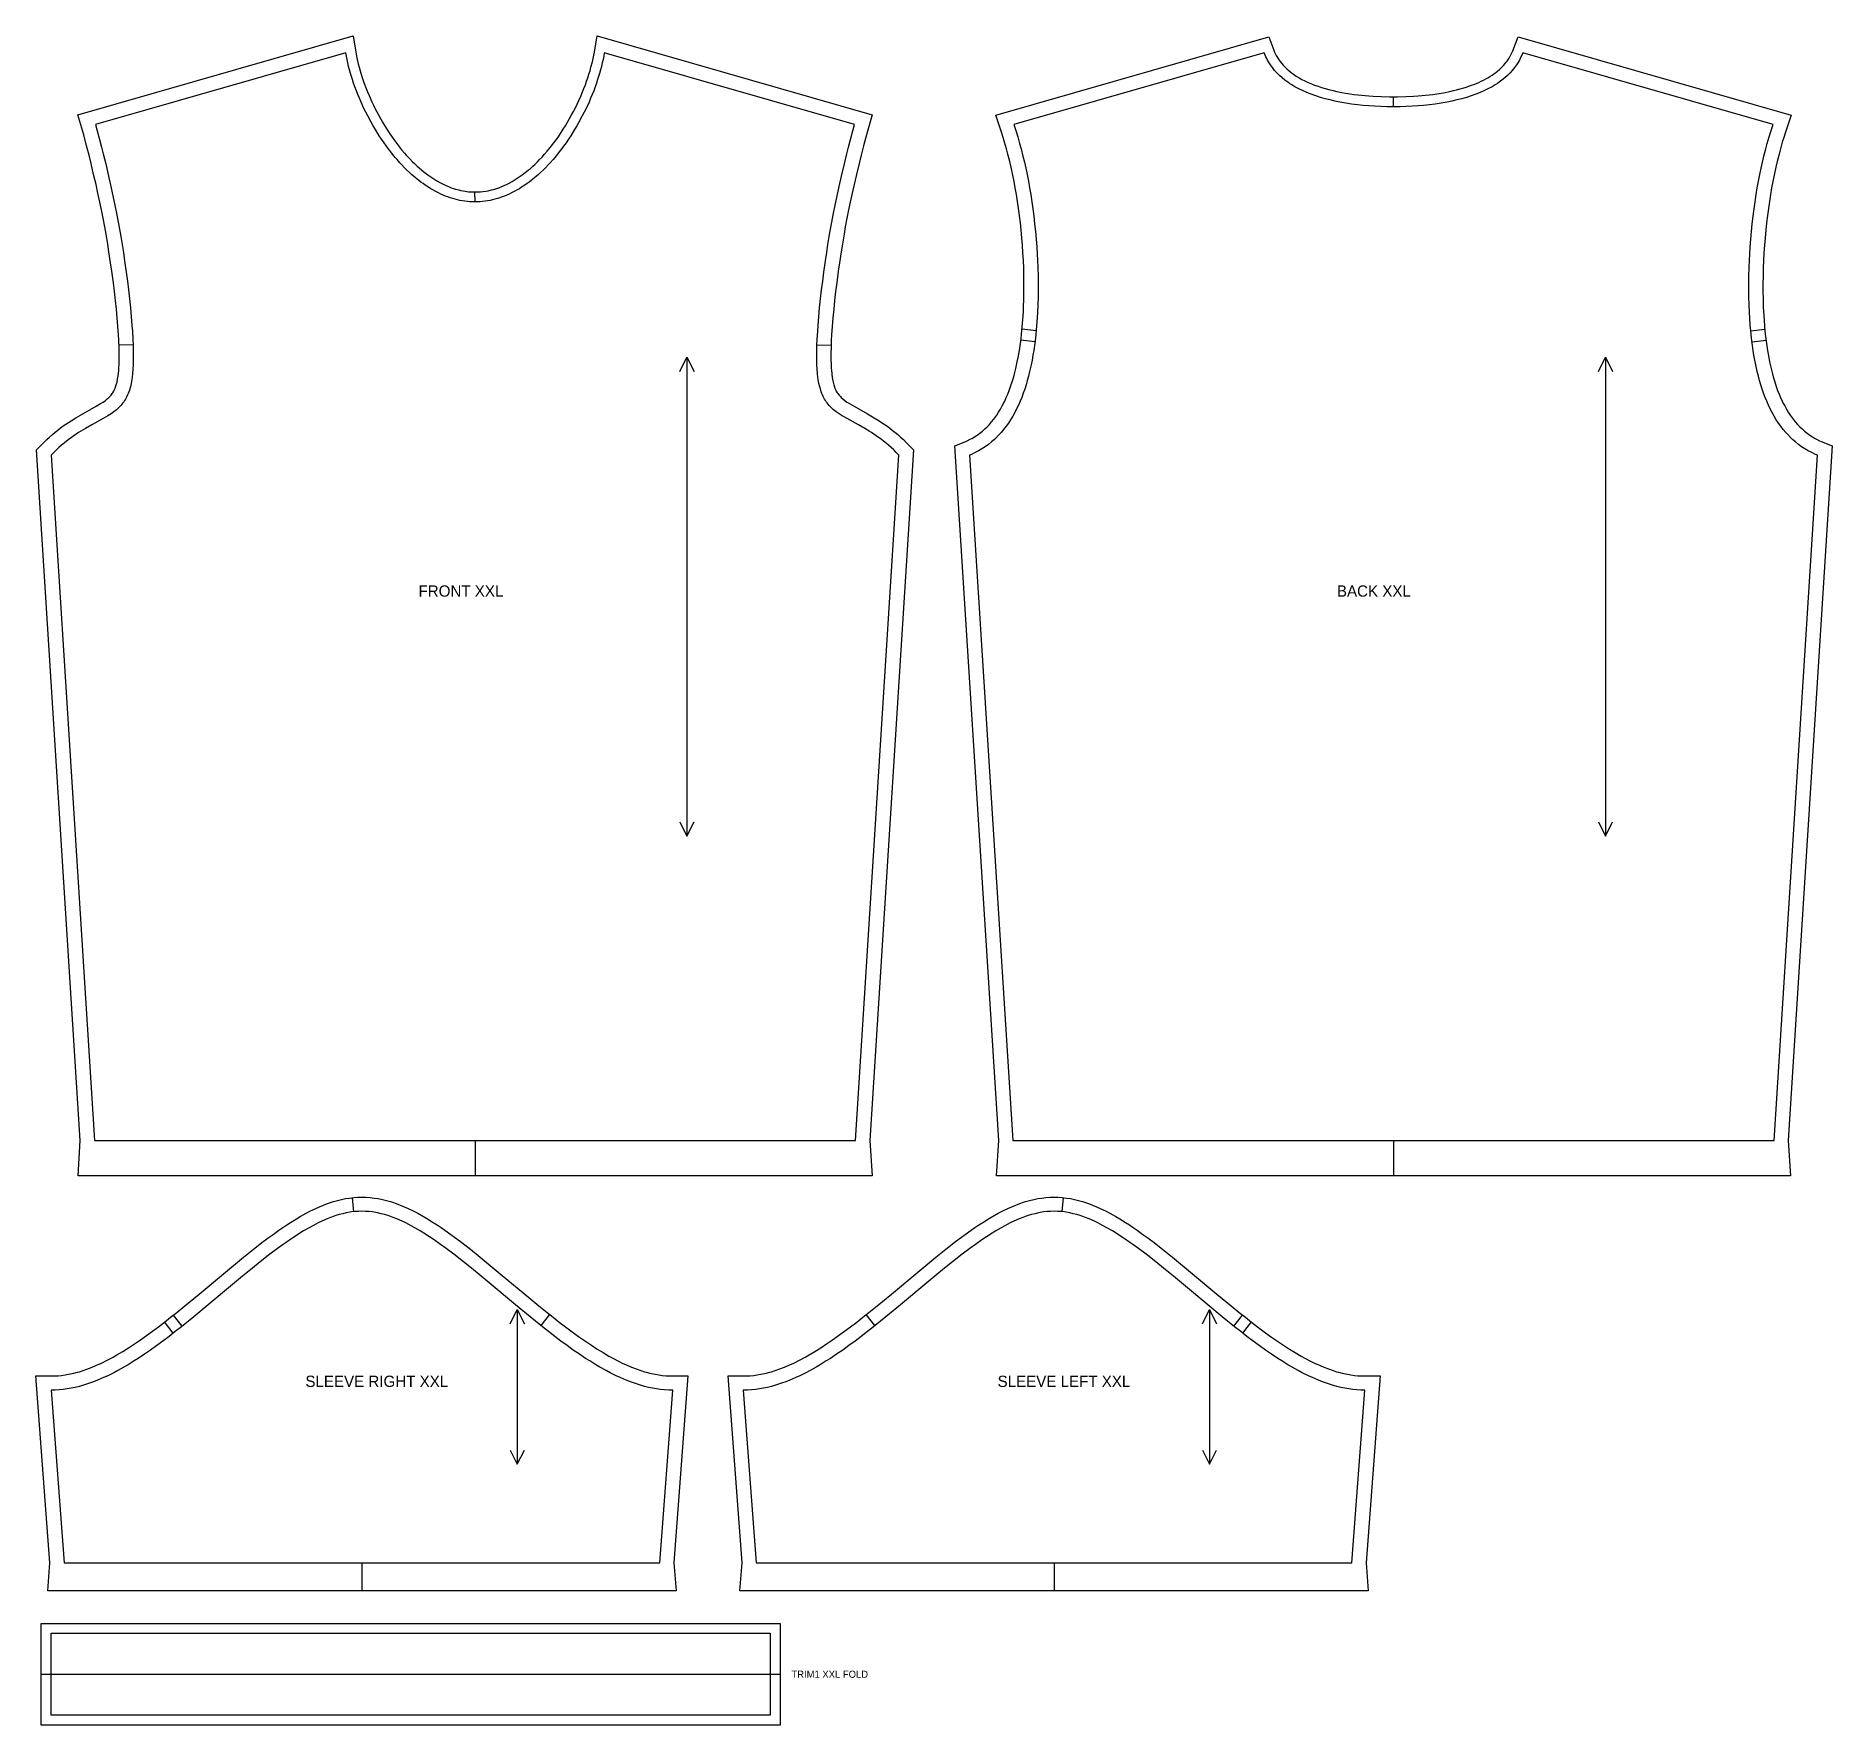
# Model space of a CAD drawing. Extents: x 24 to 1296, y 28 to 1224.
import ezdxf

# ---------------------------------------------------------------- set-up
doc = ezdxf.new("R2010")
doc.units = 0
for name, color, linetype in [('CUT', 7, 'CONTINUOUS'), ('FOLD', 6, 'CONTINUOUS'), ('GRAIN', 3, 'CONTINUOUS'), ('NOTCH', 1, 'CONTINUOUS'), ('SEW', 5, 'CONTINUOUS'), ('TEXT', 2, 'CONTINUOUS')]:
    doc.layers.add(name, color=color, linetype=linetype)

msp = doc.modelspace()

# ---------------------------------------------------------------- linework, layer by layer
at = {"layer": 'CUT'}
for points in [[(335.051, 416.81), (54.045, 416.81), (55.624, 441.81), (24.739, 931.024), (29.808, 936.182), (31.833, 938.142), (33.846, 939.995), (35.842, 941.745), (37.817, 943.398), (39.769, 944.958), (41.694, 946.429), (43.588, 947.817), (45.45, 949.127), (47.276, 950.363), (49.063, 951.53), (52.514, 953.677), (57.347, 956.495), (66.788, 961.746), (69.972, 963.63), (71.798, 964.806), (73.393, 965.932), (74.77, 967.017), (75.949, 968.074), (76.475, 968.596), (77.417, 969.646), (78.243, 970.729), (78.622, 971.295), (79.328, 972.502), (79.66, 973.153), (80.284, 974.573), (80.857, 976.174), (81.123, 977.05), (81.614, 978.956), (82.042, 981.075), (82.231, 982.214), (82.558, 984.649), (82.815, 987.287), (82.917, 988.678), (83.068, 991.602), (83.151, 994.703), (83.154, 999.659), (83.08, 1003.149), (82.863, 1008.627), (82.653, 1012.422), (82.251, 1018.293), (81.755, 1024.334), (81.177, 1030.495), (80.527, 1036.726), (79.815, 1042.979), (79.052, 1049.203), (77.968, 1057.382), (77.118, 1063.373), (75.948, 1071.099), (75.054, 1076.659), (73.854, 1083.717), (72.956, 1088.725), (71.772, 1095.014), (70.613, 1100.868), (69.483, 1106.326), (68.106, 1112.699), (66.751, 1118.759), (65.087, 1126.002), (63.253, 1133.78), (61.831, 1139.624), (60.138, 1146.285), (58.04, 1154.031), (53.959, 1168.067), (248.709, 1224.017), (250.861, 1211.049), (251.626, 1207.275), (252.358, 1204.166), (252.976, 1201.787), (253.655, 1199.372), (254.916, 1195.275), (256.34, 1191.102), (257.923, 1186.872), (258.948, 1184.314), (260.028, 1181.744), (261.949, 1177.449), (263.171, 1174.871), (264.445, 1172.297), (266.68, 1168.026), (268.086, 1165.482), (269.54, 1162.956), (272.063, 1158.8), (274.709, 1154.726), (277.47, 1150.752), (280.342, 1146.897), (282.115, 1144.647), (283.318, 1143.177), (285.15, 1141.018), (286.391, 1139.61), (288.916, 1136.878), (290.847, 1134.905), (292.15, 1133.628), (294.13, 1131.771), (295.466, 1130.574), (297.491, 1128.843), (298.856, 1127.732), (301.619, 1125.62), (303.718, 1124.133), (305.131, 1123.191), (307.983, 1121.424), (310.146, 1120.206), (311.599, 1119.446), (313.06, 1118.729), (314.529, 1118.054), (316.747, 1117.125), (318.235, 1116.561), (319.73, 1116.042), (321.233, 1115.569), (323.499, 1114.947), (325.019, 1114.591), (326.545, 1114.284), (328.077, 1114.026), (330.388, 1113.732), (331.936, 1113.6), (334.27, 1113.5), (335.832, 1113.5), (337.39, 1113.553), (338.941, 1113.659), (340.486, 1113.817), (342.792, 1114.149), (344.321, 1114.431), (346.603, 1114.947), (348.116, 1115.35), (350.372, 1116.042), (351.867, 1116.561), (354.096, 1117.424), (355.573, 1118.054), (357.774, 1119.082), (359.231, 1119.821), (361.4, 1121.008), (362.836, 1121.851), (364.972, 1123.191), (366.384, 1124.133), (368.483, 1125.62), (370.559, 1127.19), (372.611, 1128.843), (373.964, 1129.988), (375.972, 1131.771), (377.295, 1133.001), (379.256, 1134.905), (380.546, 1136.213), (382.456, 1138.23), (384.334, 1140.311), (386.178, 1142.451), (387.388, 1143.909), (389.173, 1146.141), (390.922, 1148.424), (392.632, 1150.752), (394.303, 1153.124), (395.932, 1155.534), (397.52, 1157.978), (399.064, 1160.454), (400.563, 1162.956), (402.016, 1165.482), (403.422, 1168.026), (404.779, 1170.585), (406.087, 1173.154), (407.344, 1175.73), (408.549, 1178.309), (410.074, 1181.744), (411.154, 1184.314), (412.179, 1186.872), (413.148, 1189.416), (414.06, 1191.942), (414.914, 1194.446), (415.71, 1196.924), (416.448, 1199.372), (417.126, 1201.787), (418.124, 1205.73), (418.643, 1208.04), (419.102, 1210.305), (419.501, 1212.521), (421.393, 1224.017), (616.144, 1168.067), (612.062, 1154.031), (609.964, 1146.285), (608.271, 1139.624), (606.849, 1133.78), (605.015, 1126.002), (603.351, 1118.759), (601.996, 1112.699), (600.62, 1106.326), (599.489, 1100.868), (598.33, 1095.014), (597.146, 1088.725), (596.248, 1083.717), (595.048, 1076.659), (594.154, 1071.099), (592.985, 1063.373), (592.134, 1057.382), (591.05, 1049.203), (590.287, 1042.979), (589.575, 1036.726), (588.925, 1030.495), (588.347, 1024.334), (587.851, 1018.293), (587.449, 1012.422), (587.24, 1008.627), (587.023, 1003.149), (586.948, 999.659), (586.951, 994.703), (587.034, 991.602), (587.186, 988.678), (587.287, 987.287), (587.544, 984.649), (587.871, 982.214), (588.06, 981.075), (588.489, 978.956), (588.979, 977.05), (589.246, 976.174), (589.819, 974.573), (590.443, 973.153), (590.774, 972.502), (591.48, 971.295), (591.86, 970.729), (592.686, 969.646), (593.628, 968.596), (594.153, 968.074), (595.333, 967.017), (596.709, 965.932), (598.304, 964.806), (600.131, 963.63), (603.315, 961.746), (612.755, 956.495), (617.588, 953.677), (621.039, 951.53), (622.827, 950.363), (624.652, 949.127), (626.514, 947.817), (628.409, 946.429), (630.333, 944.958), (632.285, 943.398), (634.26, 941.745), (636.256, 939.995), (638.269, 938.142), (640.295, 936.182), (645.364, 931.024), (614.479, 441.81), (616.057, 416.81), (339.617, 416.81)], [(985.153, 416.81), (704.148, 416.81), (705.726, 441.81), (674.673, 933.684), (682.452, 936.928), (683.52, 937.406), (685.605, 938.434), (686.621, 938.983), (688.602, 940.149), (690.516, 941.405), (692.366, 942.749), (694.152, 944.178), (695.877, 945.694), (697.541, 947.295), (699.147, 948.981), (700.696, 950.751), (702.189, 952.607), (703.626, 954.546), (704.324, 955.548), (705.68, 957.614), (706.982, 959.764), (708.231, 961.997), (709.427, 964.312), (710.006, 965.501), (711.123, 967.938), (712.189, 970.455), (713.204, 973.049), (714.167, 975.72), (715.517, 979.865), (716.354, 982.718), (717.142, 985.639), (717.881, 988.627), (718.899, 993.227), (719.518, 996.368), (720.36, 1001.186), (720.864, 1004.464), (721.537, 1009.472), (721.93, 1012.867), (722.44, 1018.035), (722.856, 1023.284), (723.181, 1028.602), (723.347, 1032.18), (723.525, 1037.588), (723.618, 1043.033), (723.628, 1048.502), (723.559, 1053.985), (723.412, 1059.467), (723.191, 1064.937), (722.897, 1070.382), (722.533, 1075.791), (722.102, 1081.15), (721.606, 1086.448), (721.05, 1091.674), (720.434, 1096.817), (719.764, 1101.865), (719.042, 1106.809), (718.271, 1111.639), (717.457, 1116.345), (716.603, 1120.92), (715.713, 1125.355), (714.48, 1131.039), (713.527, 1135.122), (712.228, 1140.315), (711.24, 1144.017), (709.917, 1148.689), (708.927, 1151.992), (707.948, 1155.121), (703.715, 1167.968), (896.934, 1223.478), (900.442, 1214.015), (901.047, 1212.539), (901.488, 1211.578), (902.205, 1210.171), (902.986, 1208.805), (903.828, 1207.479), (904.731, 1206.192), (906.027, 1204.535), (907.065, 1203.336), (908.537, 1201.794), (909.706, 1200.679), (911.348, 1199.247), (912.641, 1198.213), (914.446, 1196.888), (916.34, 1195.622), (918.321, 1194.416), (920.384, 1193.268), (922.526, 1192.178), (924.743, 1191.146), (927.029, 1190.17), (929.38, 1189.251), (931.791, 1188.387), (934.255, 1187.577), (936.768, 1186.82), (939.322, 1186.117), (942.564, 1185.309), (945.189, 1184.719), (948.499, 1184.049), (951.162, 1183.567), (954.498, 1183.028), (957.165, 1182.646), (959.824, 1182.307), (965.088, 1181.749), (967.682, 1181.527), (970.876, 1181.3), (976.459, 1181.018), (982.351, 1180.874), (987.956, 1180.874), (993.848, 1181.018), (999.43, 1181.3), (1002.625, 1181.527), (1005.219, 1181.749), (1010.483, 1182.307), (1013.142, 1182.646), (1015.809, 1183.028), (1020.478, 1183.803), (1025.118, 1184.719), (1027.743, 1185.309), (1029.694, 1185.784), (1032.267, 1186.462), (1034.171, 1187.005), (1036.672, 1187.774), (1038.516, 1188.387), (1040.329, 1189.03), (1042.11, 1189.704), (1043.856, 1190.409), (1045.564, 1191.146), (1047.233, 1191.915), (1048.861, 1192.716), (1050.446, 1193.549), (1051.986, 1194.416), (1053.479, 1195.315), (1054.925, 1196.247), (1056.32, 1197.213), (1057.665, 1198.213), (1058.959, 1199.247), (1060.199, 1200.315), (1061.386, 1201.419), (1062.147, 1202.174), (1063.242, 1203.336), (1063.94, 1204.132), (1064.941, 1205.355), (1065.576, 1206.192), (1066.478, 1207.479), (1067.047, 1208.359), (1067.848, 1209.711), (1068.348, 1210.636), (1069.043, 1212.056), (1069.671, 1213.518), (1073.373, 1223.478), (1266.591, 1167.968), (1262.359, 1155.121), (1261.379, 1151.992), (1260.39, 1148.689), (1259.066, 1144.017), (1258.079, 1140.315), (1256.78, 1135.122), (1255.826, 1131.039), (1254.593, 1125.355), (1253.704, 1120.92), (1252.85, 1116.345), (1252.035, 1111.639), (1251.265, 1106.809), (1250.543, 1101.865), (1249.873, 1096.817), (1249.257, 1091.674), (1248.7, 1086.448), (1248.205, 1081.15), (1247.774, 1075.791), (1247.41, 1070.382), (1247.116, 1064.937), (1246.894, 1059.467), (1246.748, 1053.985), (1246.678, 1048.502), (1246.689, 1043.033), (1246.782, 1037.588), (1246.96, 1032.18), (1247.126, 1028.602), (1247.451, 1023.284), (1247.867, 1018.035), (1248.377, 1012.867), (1248.77, 1009.472), (1249.443, 1004.464), (1249.947, 1001.186), (1250.789, 996.368), (1251.408, 993.227), (1252.426, 988.627), (1253.165, 985.639), (1253.953, 982.718), (1254.79, 979.865), (1256.14, 975.72), (1257.103, 973.049), (1258.118, 970.455), (1259.183, 967.938), (1260.301, 965.501), (1260.88, 964.312), (1262.076, 961.997), (1263.325, 959.764), (1264.627, 957.614), (1265.983, 955.548), (1266.681, 954.546), (1268.118, 952.607), (1269.611, 950.751), (1271.16, 948.981), (1272.766, 947.295), (1274.43, 945.694), (1276.155, 944.178), (1277.941, 942.749), (1279.79, 941.405), (1281.705, 940.149), (1283.686, 938.983), (1284.702, 938.434), (1286.786, 937.406), (1287.855, 936.928), (1295.634, 933.684), (1264.581, 441.81), (1266.159, 416.81), (989.72, 416.81)], [(254.98, 123), (32.635, 123), (34.135, 143), (24.223, 275.181), (36.295, 275.202), (37.508, 275.23), (39.949, 275.362), (42.408, 275.595), (44.886, 275.926), (47.383, 276.354), (48.638, 276.604), (51.163, 277.176), (53.706, 277.842), (54.985, 278.21), (57.558, 279.014), (60.149, 279.909), (64.071, 281.417), (66.708, 282.53), (70.697, 284.356), (74.725, 286.364), (78.791, 288.546), (81.521, 290.093), (85.644, 292.546), (89.799, 295.15), (93.984, 297.894), (98.197, 300.769), (102.434, 303.764), (106.694, 306.87), (110.972, 310.076), (115.268, 313.37), (119.576, 316.743), (123.895, 320.182), (129.664, 324.853), (139.768, 333.189), (157.011, 347.602), (164.134, 353.518), (171.208, 359.309), (178.228, 364.929), (185.193, 370.332), (189.347, 373.45), (192.108, 375.472), (196.236, 378.411), (198.982, 380.305), (201.724, 382.142), (204.462, 383.92), (208.568, 386.47), (211.305, 388.087), (215.416, 390.38), (218.163, 391.816), (222.295, 393.823), (225.062, 395.057), (227.84, 396.203), (230.631, 397.257), (233.436, 398.214), (234.844, 398.655), (237.673, 399.459), (240.518, 400.154), (243.38, 400.736), (246.258, 401.197), (249.153, 401.534), (252.061, 401.74), (254.86, 401.809), (257.9, 401.74), (260.808, 401.534), (263.702, 401.197), (266.581, 400.736), (269.443, 400.154), (272.288, 399.459), (275.117, 398.655), (276.525, 398.214), (279.33, 397.257), (282.121, 396.203), (284.899, 395.057), (287.665, 393.823), (291.798, 391.816), (294.545, 390.38), (298.656, 388.087), (301.393, 386.47), (305.499, 383.92), (308.237, 382.142), (310.979, 380.305), (313.724, 378.411), (317.853, 375.472), (320.614, 373.45), (324.768, 370.332), (331.733, 364.929), (338.753, 359.309), (345.827, 353.518), (352.95, 347.602), (370.193, 333.189), (380.297, 324.853), (386.066, 320.182), (390.385, 316.743), (394.693, 313.37), (398.989, 310.076), (404.689, 305.824), (408.942, 302.753), (413.171, 299.796), (417.375, 296.964), (421.55, 294.266), (425.695, 291.711), (429.807, 289.311), (432.529, 287.8), (436.582, 285.675), (439.264, 284.356), (443.253, 282.53), (445.89, 281.417), (449.812, 279.909), (452.403, 279.014), (454.975, 278.21), (456.254, 277.842), (458.798, 277.176), (461.323, 276.604), (462.578, 276.354), (465.075, 275.926), (467.552, 275.595), (470.012, 275.362), (472.452, 275.23), (473.666, 275.202), (485.737, 275.181), (475.826, 143), (477.325, 123), (258.554, 123)], [(744.941, 123), (522.596, 123), (524.096, 143), (514.184, 275.181), (526.256, 275.202), (527.469, 275.23), (529.91, 275.362), (532.369, 275.595), (534.847, 275.926), (537.343, 276.354), (538.599, 276.604), (541.124, 277.176), (543.667, 277.842), (544.946, 278.21), (547.519, 279.014), (550.11, 279.909), (554.031, 281.417), (556.669, 282.53), (560.658, 284.356), (564.686, 286.364), (568.752, 288.546), (571.482, 290.093), (575.605, 292.546), (579.76, 295.15), (583.945, 297.894), (588.158, 300.769), (592.395, 303.764), (596.654, 306.87), (600.933, 310.076), (605.228, 313.37), (609.537, 316.743), (613.856, 320.182), (619.625, 324.853), (629.728, 333.189), (646.972, 347.602), (654.095, 353.518), (661.169, 359.309), (668.188, 364.929), (675.154, 370.332), (679.308, 373.45), (682.069, 375.472), (686.197, 378.411), (688.943, 380.305), (691.685, 382.142), (694.423, 383.92), (698.529, 386.47), (701.266, 388.087), (705.377, 390.38), (708.123, 391.816), (712.256, 393.823), (715.023, 395.057), (717.801, 396.203), (720.592, 397.257), (723.397, 398.214), (724.805, 398.655), (727.633, 399.459), (730.479, 400.154), (733.341, 400.736), (736.219, 401.197), (739.113, 401.534), (742.022, 401.74), (744.821, 401.809), (747.861, 401.74), (750.769, 401.534), (753.663, 401.197), (756.542, 400.736), (759.404, 400.154), (762.249, 399.459), (765.078, 398.655), (766.486, 398.214), (769.291, 397.257), (772.082, 396.203), (774.86, 395.057), (777.626, 393.823), (781.759, 391.816), (784.506, 390.38), (788.617, 388.087), (791.354, 386.47), (795.459, 383.92), (798.198, 382.142), (800.94, 380.305), (803.685, 378.411), (807.814, 375.472), (810.574, 373.45), (814.729, 370.332), (821.694, 364.929), (828.714, 359.309), (835.787, 353.518), (842.911, 347.602), (860.154, 333.189), (870.258, 324.853), (876.027, 320.182), (880.346, 316.743), (884.654, 313.37), (888.949, 310.076), (894.65, 305.824), (898.903, 302.753), (903.132, 299.796), (907.335, 296.964), (911.511, 294.266), (915.656, 291.711), (919.768, 289.311), (922.49, 287.8), (926.543, 285.675), (929.224, 284.356), (933.214, 282.53), (935.851, 281.417), (939.773, 279.909), (942.364, 279.014), (944.936, 278.21), (946.215, 277.842), (948.759, 277.176), (951.284, 276.604), (952.539, 276.354), (955.036, 275.926), (957.513, 275.595), (959.972, 275.362), (962.413, 275.23), (963.627, 275.202), (975.698, 275.181), (965.787, 143), (967.286, 123), (748.514, 123)], [(28, 100), (551, 100), (551, 28), (28, 28)]]:
    msp.add_lwpolyline(points, close=True, dxfattribs=at)
at = {"layer": 'FOLD'}
msp.add_lwpolyline([(28, 64), (551, 64)], dxfattribs=at)
at = {"layer": 'GRAIN'}
for points in [[(480.077, 986.445), (485.077, 996.445), (490.077, 986.445)], [(485.077, 996.445), (485.077, 657.501)], [(1130.179, 986.445), (1135.179, 996.445), (1140.179, 986.445)], [(1135.179, 996.445), (1135.179, 657.501)], [(480.077, 667.501), (485.077, 657.501), (490.077, 667.501)], [(1130.179, 667.501), (1135.179, 657.501), (1140.179, 667.501)], [(359.971, 312.143), (364.971, 322.143), (369.971, 312.143)], [(364.971, 322.143), (364.971, 212.667)], [(849.931, 312.143), (854.931, 322.143), (859.931, 312.143)], [(854.931, 322.143), (854.931, 212.667)], [(359.971, 222.667), (364.971, 212.667), (369.971, 222.667)], [(849.931, 222.667), (854.931, 212.667), (859.931, 222.667)]]:
    msp.add_lwpolyline(points, dxfattribs=at)
at = {"layer": 'NOTCH'}
for points in [[(985.153, 1173.858), (985.146, 1180.858)], [(335.051, 1106.493), (334.991, 1113.493)], [(93.016, 1005.262), (83.021, 1004.935)], [(577.087, 1005.262), (587.081, 1004.935)], [(731.346, 1007.342), (721.426, 1008.599)], [(732.229, 1015.292), (722.278, 1016.274)], [(1238.077, 1015.292), (1248.029, 1016.274)], [(1238.96, 1007.342), (1248.881, 1008.599)], [(335.051, 441.81), (335.051, 416.81)], [(985.153, 441.81), (985.153, 416.81)], [(249.308, 391.496), (248.262, 401.441)], [(750.613, 391.496), (751.659, 401.441)], [(127.765, 310.475), (121.535, 318.297)], [(381.768, 310.815), (387.998, 318.638)], [(618.154, 310.815), (611.924, 318.638)], [(872.156, 310.475), (878.386, 318.297)], [(121.476, 305.531), (115.337, 313.424)], [(878.446, 305.531), (884.585, 313.424)], [(254.98, 143), (254.98, 123)], [(744.941, 143), (744.941, 123)]]:
    msp.add_lwpolyline(points, dxfattribs=at)
at = {"layer": 'SEW'}
for points in [[(335.051, 441.81), (604.459, 441.81), (635.102, 927.199), (633.249, 929.086), (631.404, 930.871), (629.571, 932.558), (627.754, 934.152), (625.954, 935.657), (624.174, 937.08), (622.415, 938.424), (620.681, 939.695), (618.971, 940.898), (615.635, 943.117), (614.01, 944.142), (610.854, 946.05), (606.368, 948.614), (598.358, 953.061), (594.86, 955.132), (592.721, 956.51), (590.736, 957.912), (588.905, 959.357), (587.225, 960.862), (586.441, 961.643), (585.694, 962.444), (584.983, 963.269), (584.308, 964.118), (583.668, 964.994), (583.062, 965.897), (582.49, 966.83), (581.952, 967.794), (581.445, 968.789), (580.97, 969.817), (580.526, 970.879), (580.112, 971.976), (579.727, 973.109), (579.042, 975.484), (578.465, 978.007), (578.215, 979.325), (577.788, 982.074), (577.454, 984.974), (577.207, 988.021), (577.042, 991.214), (576.934, 996.261), (576.949, 999.79), (577.088, 1005.306), (577.252, 1009.119), (577.594, 1015.015), (577.879, 1019.046), (578.385, 1025.212), (578.974, 1031.483), (579.634, 1037.812), (580.356, 1044.153), (581.13, 1050.463), (581.947, 1056.696), (583.09, 1064.818), (583.976, 1070.722), (584.878, 1076.43), (585.79, 1081.917), (586.703, 1087.166), (587.612, 1092.165), (588.808, 1098.438), (589.978, 1104.276), (591.118, 1109.722), (592.778, 1117.324), (594.426, 1124.594), (596.476, 1133.389), (598.183, 1140.48), (599.384, 1145.295), (600.779, 1150.676), (602.437, 1156.744), (603.731, 1161.229), (426.532, 1212.137), (426.126, 1209.783), (425.658, 1207.385), (425.128, 1204.947), (424.536, 1202.471), (423.883, 1199.96), (423.169, 1197.416), (421.844, 1193.113), (420.969, 1190.499), (420.035, 1187.864), (419.043, 1185.212), (417.992, 1182.546), (416.885, 1179.871), (415.722, 1177.188), (413.661, 1172.713), (412.352, 1170.031), (410.991, 1167.357), (408.607, 1162.924), (407.109, 1160.287), (405.563, 1157.67), (402.878, 1153.366), (401.205, 1150.823), (399.486, 1148.316), (397.722, 1145.846), (396.522, 1144.224), (394.686, 1141.827), (393.438, 1140.256), (391.532, 1137.941), (390.238, 1136.428), (388.264, 1134.206), (386.925, 1132.758), (384.885, 1130.639), (383.504, 1129.262), (381.4, 1127.254), (379.977, 1125.955), (377.082, 1123.457), (374.868, 1121.673), (373.372, 1120.53), (371.861, 1119.423), (370.334, 1118.355), (368.016, 1116.826), (366.451, 1115.857), (364.872, 1114.93), (363.278, 1114.045), (360.86, 1112.799), (359.23, 1112.025), (357.585, 1111.296), (355.928, 1110.615), (354.256, 1109.981), (352.571, 1109.396), (350.873, 1108.862), (349.162, 1108.378), (347.439, 1107.947), (345.703, 1107.569), (343.955, 1107.246), (342.196, 1106.978), (340.425, 1106.768), (338.644, 1106.616), (336.852, 1106.524), (335.051, 1106.493), (333.25, 1106.524), (331.458, 1106.616), (329.677, 1106.768), (327.906, 1106.978), (326.147, 1107.246), (324.399, 1107.569), (322.664, 1107.947), (320.94, 1108.378), (319.229, 1108.862), (317.531, 1109.396), (315.846, 1109.981), (314.175, 1110.615), (312.517, 1111.296), (310.873, 1112.025), (309.243, 1112.799), (306.824, 1114.045), (305.23, 1114.93), (303.651, 1115.857), (302.086, 1116.826), (299.768, 1118.355), (298.241, 1119.423), (296.73, 1120.53), (295.234, 1121.673), (293.02, 1123.457), (290.125, 1125.955), (288.702, 1127.254), (286.598, 1129.262), (285.217, 1130.639), (283.177, 1132.758), (281.839, 1134.206), (279.864, 1136.428), (278.571, 1137.941), (276.664, 1140.256), (275.417, 1141.827), (273.58, 1144.224), (272.38, 1145.846), (270.617, 1148.316), (268.898, 1150.823), (267.224, 1153.366), (264.54, 1157.67), (262.993, 1160.287), (261.495, 1162.924), (259.112, 1167.357), (257.75, 1170.031), (256.442, 1172.713), (254.38, 1177.188), (253.217, 1179.871), (252.11, 1182.546), (251.06, 1185.212), (250.067, 1187.864), (249.133, 1190.499), (248.258, 1193.113), (246.933, 1197.416), (246.219, 1199.96), (245.566, 1202.471), (244.974, 1204.947), (244.444, 1207.385), (243.976, 1209.783), (243.571, 1212.137), (66.371, 1161.229), (67.665, 1156.744), (69.323, 1150.676), (70.718, 1145.295), (71.919, 1140.48), (73.626, 1133.389), (75.676, 1124.594), (77.324, 1117.324), (78.984, 1109.722), (80.124, 1104.276), (81.294, 1098.438), (82.49, 1092.165), (83.399, 1087.166), (84.313, 1081.917), (85.224, 1076.43), (86.126, 1070.722), (87.013, 1064.818), (88.155, 1056.696), (88.972, 1050.463), (89.746, 1044.153), (90.468, 1037.812), (91.128, 1031.483), (91.717, 1025.212), (92.223, 1019.046), (92.509, 1015.015), (92.85, 1009.119), (93.014, 1005.306), (93.153, 999.79), (93.168, 996.261), (93.061, 991.214), (92.895, 988.021), (92.648, 984.974), (92.314, 982.074), (91.887, 979.325), (91.637, 978.007), (91.06, 975.484), (90.375, 973.109), (89.99, 971.976), (89.576, 970.879), (89.132, 969.817), (88.657, 968.789), (88.151, 967.794), (87.612, 966.83), (87.04, 965.897), (86.434, 964.994), (85.794, 964.118), (85.119, 963.269), (84.408, 962.444), (83.661, 961.643), (82.877, 960.862), (81.198, 959.357), (79.366, 957.912), (77.381, 956.51), (75.242, 955.132), (71.745, 953.061), (63.735, 948.614), (59.248, 946.05), (56.092, 944.142), (54.468, 943.117), (51.131, 940.898), (49.422, 939.695), (47.687, 938.424), (45.929, 937.08), (44.148, 935.657), (42.348, 934.152), (40.531, 932.558), (38.698, 930.871), (36.854, 929.086), (35, 927.199), (65.644, 441.81)], [(985.153, 441.81), (1254.561, 441.81), (1285.205, 927.199), (1283.886, 927.749), (1281.313, 928.94), (1278.825, 930.244), (1276.424, 931.658), (1274.107, 933.177), (1271.875, 934.798), (1269.727, 936.518), (1267.661, 938.333), (1266.659, 939.276), (1264.715, 941.229), (1262.852, 943.271), (1261.066, 945.4), (1259.358, 947.612), (1257.726, 949.906), (1256.168, 952.281), (1254.682, 954.733), (1253.268, 957.262), (1251.923, 959.865), (1250.646, 962.54), (1249.436, 965.286), (1248.291, 968.101), (1247.208, 970.983), (1246.188, 973.929), (1245.228, 976.938), (1244.327, 980.009), (1243.483, 983.138), (1242.695, 986.324), (1241.615, 991.204), (1240.961, 994.521), (1240.358, 997.887), (1239.805, 1001.299), (1239.067, 1006.497), (1238.635, 1010.013), (1238.071, 1015.354), (1237.752, 1018.955), (1237.353, 1024.411), (1237.14, 1028.08), (1236.897, 1033.623), (1236.744, 1039.203), (1236.677, 1044.81), (1236.679, 1048.557), (1236.75, 1054.182), (1236.9, 1059.804), (1237.127, 1065.409), (1237.32, 1069.132), (1237.669, 1074.686), (1238.088, 1080.193), (1238.574, 1085.642), (1239.124, 1091.022), (1239.735, 1096.322), (1240.404, 1101.532), (1241.127, 1106.641), (1241.902, 1111.639), (1242.724, 1116.517), (1243.589, 1121.268), (1244.493, 1125.881), (1245.431, 1130.351), (1246.399, 1134.669), (1247.39, 1138.831), (1248.739, 1144.125), (1249.764, 1147.898), (1251.135, 1152.66), (1252.497, 1157.105), (1253.833, 1161.229), (1076.634, 1212.137), (1075.923, 1210.317), (1075.404, 1209.135), (1074.849, 1207.977), (1074.26, 1206.844), (1073.638, 1205.735), (1072.299, 1203.59), (1070.838, 1201.541), (1069.264, 1199.586), (1067.581, 1197.724), (1065.796, 1195.951), (1063.913, 1194.267), (1061.938, 1192.668), (1059.876, 1191.154), (1058.813, 1190.427), (1057.182, 1189.374), (1054.94, 1188.039), (1052.035, 1186.477), (1049.637, 1185.309), (1046.552, 1183.949), (1043.381, 1182.695), (1040.133, 1181.543), (1036.818, 1180.489), (1033.448, 1179.529), (1030.034, 1178.658), (1026.586, 1177.874), (1023.116, 1177.173), (1018.941, 1176.435), (1014.772, 1175.805), (1010.631, 1175.276), (1006.537, 1174.842), (1002.511, 1174.497), (998.572, 1174.235), (994.11, 1174.023), (989.819, 1173.902), (985.153, 1173.858), (980.488, 1173.902), (976.197, 1174.023), (971.735, 1174.235), (967.796, 1174.497), (963.77, 1174.842), (959.676, 1175.276), (955.534, 1175.805), (951.366, 1176.435), (947.191, 1177.173), (943.721, 1177.874), (940.273, 1178.658), (936.859, 1179.529), (933.488, 1180.489), (930.174, 1181.543), (926.926, 1182.695), (923.755, 1183.949), (920.67, 1185.309), (918.271, 1186.477), (915.367, 1188.039), (913.125, 1189.374), (911.494, 1190.427), (910.431, 1191.154), (908.369, 1192.668), (906.394, 1194.267), (904.511, 1195.951), (902.726, 1197.724), (901.043, 1199.586), (899.468, 1201.541), (898.008, 1203.59), (896.669, 1205.735), (896.047, 1206.844), (895.458, 1207.977), (894.903, 1209.135), (894.383, 1210.317), (893.673, 1212.137), (716.474, 1161.229), (717.81, 1157.105), (719.172, 1152.66), (720.543, 1147.898), (721.568, 1144.125), (722.917, 1138.831), (723.908, 1134.669), (724.876, 1130.351), (725.814, 1125.881), (726.718, 1121.268), (727.583, 1116.517), (728.405, 1111.639), (729.18, 1106.641), (729.903, 1101.532), (730.572, 1096.322), (731.183, 1091.022), (731.733, 1085.642), (732.219, 1080.193), (732.638, 1074.686), (732.987, 1069.132), (733.18, 1065.409), (733.407, 1059.804), (733.557, 1054.182), (733.628, 1048.557), (733.63, 1044.81), (733.563, 1039.203), (733.41, 1033.623), (733.167, 1028.08), (732.954, 1024.411), (732.555, 1018.955), (732.235, 1015.354), (731.672, 1010.013), (731.239, 1006.497), (730.501, 1001.299), (729.949, 997.887), (729.346, 994.521), (728.692, 991.204), (727.612, 986.324), (726.824, 983.138), (725.98, 980.009), (725.079, 976.938), (724.119, 973.929), (723.098, 970.983), (722.016, 968.101), (720.871, 965.286), (719.661, 962.54), (718.384, 959.865), (717.039, 957.262), (715.625, 954.733), (714.139, 952.281), (712.581, 949.906), (710.949, 947.612), (709.24, 945.4), (707.455, 943.271), (705.591, 941.229), (703.648, 939.276), (702.646, 938.333), (700.58, 936.518), (698.432, 934.798), (696.2, 933.177), (693.883, 931.658), (691.482, 930.244), (688.994, 928.94), (686.421, 927.749), (685.102, 927.199), (715.746, 441.81)], [(254.98, 143), (465.798, 143), (474.961, 265.2), (472.117, 265.236), (469.269, 265.39), (466.418, 265.659), (463.565, 266.04), (460.71, 266.53), (457.854, 267.126), (454.996, 267.824), (453.567, 268.21), (450.707, 269.057), (447.846, 269.998), (444.984, 271.032), (442.119, 272.155), (437.818, 274.001), (434.947, 275.336), (430.636, 277.485), (427.758, 279.012), (423.434, 281.436), (420.547, 283.138), (416.21, 285.811), (413.314, 287.669), (408.962, 290.562), (404.602, 293.574), (400.236, 296.695), (395.863, 299.913), (391.486, 303.219), (387.107, 306.603), (382.726, 310.052), (373.973, 317.107), (363.797, 325.502), (346.543, 339.924), (339.46, 345.806), (332.455, 351.541), (326.914, 355.99), (320.071, 361.336), (314.666, 365.412), (310.652, 368.335), (307.996, 370.215), (305.355, 372.036), (302.73, 373.795), (298.818, 376.313), (296.228, 377.907), (292.369, 380.162), (289.812, 381.571), (285.999, 383.537), (283.471, 384.745), (279.698, 386.397), (277.194, 387.387), (274.699, 388.284), (273.454, 388.697), (270.971, 389.452), (268.494, 390.107), (266.024, 390.66), (263.56, 391.108), (262.33, 391.292), (259.874, 391.578), (257.424, 391.751), (254.98, 391.81), (252.536, 391.751), (250.087, 391.578), (247.631, 391.292), (246.401, 391.108), (243.937, 390.66), (241.467, 390.107), (238.99, 389.452), (236.507, 388.697), (235.262, 388.284), (232.767, 387.387), (230.263, 386.397), (226.49, 384.745), (223.962, 383.537), (220.149, 381.571), (217.592, 380.162), (213.732, 377.907), (211.143, 376.313), (207.231, 373.795), (204.605, 372.036), (201.965, 370.215), (199.308, 368.335), (195.295, 365.412), (189.89, 361.336), (183.047, 355.99), (177.506, 351.541), (170.501, 345.806), (163.417, 339.924), (146.163, 325.502), (135.988, 317.107), (127.234, 310.052), (122.854, 306.603), (118.474, 303.219), (114.097, 299.913), (109.725, 296.695), (105.358, 293.574), (100.999, 290.562), (96.647, 287.669), (93.751, 285.811), (89.413, 283.138), (86.526, 281.436), (82.203, 279.012), (79.325, 277.485), (75.013, 275.336), (72.143, 274.001), (67.842, 272.155), (64.977, 271.032), (62.115, 269.998), (59.253, 269.057), (56.394, 268.21), (54.965, 267.824), (52.107, 267.126), (49.251, 266.53), (46.396, 266.04), (43.543, 265.659), (40.692, 265.39), (37.844, 265.236), (35, 265.2), (44.163, 143)], [(744.941, 143), (955.758, 143), (964.922, 265.2), (962.078, 265.236), (959.23, 265.39), (956.379, 265.659), (953.526, 266.04), (950.671, 266.53), (947.815, 267.126), (944.957, 267.824), (943.528, 268.21), (940.668, 269.057), (937.807, 269.998), (934.944, 271.032), (932.08, 272.155), (927.779, 274.001), (924.908, 275.336), (920.597, 277.485), (917.719, 279.012), (913.395, 281.436), (910.508, 283.138), (906.171, 285.811), (903.274, 287.669), (898.923, 290.562), (894.563, 293.574), (890.197, 296.695), (885.824, 299.913), (881.447, 303.219), (877.068, 306.603), (872.687, 310.052), (863.934, 317.107), (853.758, 325.502), (836.504, 339.924), (829.421, 345.806), (822.416, 351.541), (816.875, 355.99), (810.032, 361.336), (804.626, 365.412), (800.613, 368.335), (797.957, 370.215), (795.316, 372.036), (792.69, 373.795), (788.779, 376.313), (786.189, 377.907), (782.33, 380.162), (779.773, 381.571), (775.96, 383.537), (773.431, 384.745), (769.658, 386.397), (767.155, 387.387), (764.66, 388.284), (763.415, 388.697), (760.931, 389.452), (758.455, 390.107), (755.985, 390.66), (753.521, 391.108), (752.291, 391.292), (749.835, 391.578), (747.385, 391.751), (744.941, 391.81), (742.497, 391.751), (740.047, 391.578), (737.592, 391.292), (736.362, 391.108), (733.898, 390.66), (731.428, 390.107), (728.951, 389.452), (726.468, 388.697), (725.223, 388.284), (722.728, 387.387), (720.224, 386.397), (716.451, 384.745), (713.923, 383.537), (710.11, 381.571), (707.553, 380.162), (703.693, 377.907), (701.103, 376.313), (697.192, 373.795), (694.566, 372.036), (691.925, 370.215), (689.269, 368.335), (685.256, 365.412), (679.851, 361.336), (673.008, 355.99), (667.466, 351.541), (660.462, 345.806), (653.378, 339.924), (636.124, 325.502), (625.948, 317.107), (617.195, 310.052), (612.815, 306.603), (608.435, 303.219), (604.058, 299.913), (599.686, 296.695), (595.319, 293.574), (590.96, 290.562), (586.608, 287.669), (583.712, 285.811), (579.374, 283.138), (576.487, 281.436), (572.164, 279.012), (569.285, 277.485), (564.974, 275.336), (562.104, 274.001), (557.803, 272.155), (554.938, 271.032), (552.075, 269.998), (549.214, 269.057), (546.355, 268.21), (544.925, 267.824), (542.068, 267.126), (539.211, 266.53), (536.357, 266.04), (533.504, 265.659), (530.653, 265.39), (527.805, 265.236), (524.961, 265.2), (534.124, 143)], [(35, 93), (544, 93), (544, 35), (35, 35)]]:
    msp.add_lwpolyline(points, close=True, dxfattribs=at)

# ---------------------------------------------------------------- texts
at = {"layer": 'TEXT'}
for s, height, p in [('FRONT XXL', 8, (295.05, 826.97)), ('BACK XXL', 8, (945.15, 826.97)), ('SLEEVE RIGHT XXL', 8, (214.98, 267.41)), ('SLEEVE LEFT XXL', 8, (704.94, 267.41)), ('TRIM1 XXL FOLD', 5, (559, 61.5))]:
    msp.add_text(s, height=height, dxfattribs=at).set_placement(p)

doc.saveas('drawing.dxf')
